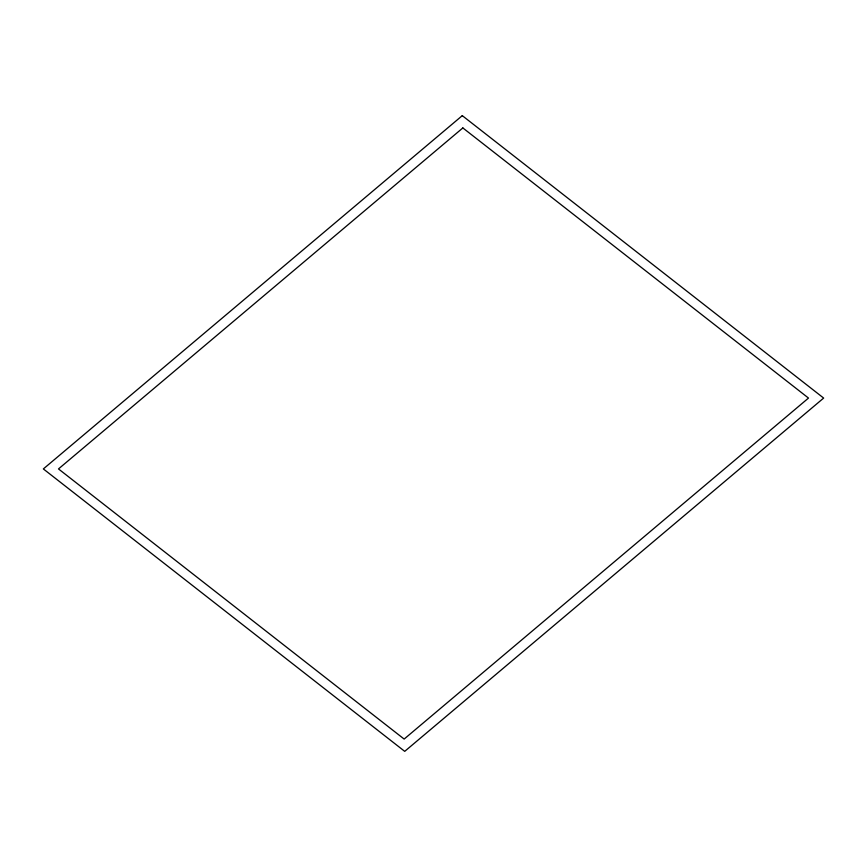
<?xml version="1.0" encoding="UTF-8"?>
<svg xmlns="http://www.w3.org/2000/svg" width="867" height="867" viewBox="0 0 867 867"><rect width="100%" height="100%" fill="white"/><g stroke="black" fill="none" stroke-linecap="round" stroke-linejoin="round"><path stroke-width="1.3" d="M462.284 115.647L43.35 468.928L404.716 751.353L823.65 398.072L462.284 115.647M462.848 127.937L58.501 468.928L404.152 739.063L808.499 398.072L462.848 127.937"/></g></svg>
